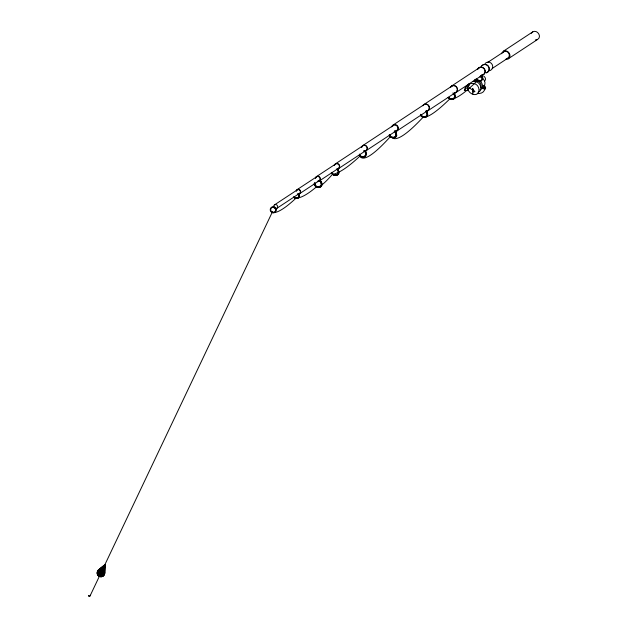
<?xml version="1.0" encoding="UTF-8"?>
<svg xmlns="http://www.w3.org/2000/svg" width="628" height="628" viewBox="0 0 628 628"><rect width="100%" height="100%" fill="white"/><g stroke="black" fill="none" stroke-linecap="round" stroke-linejoin="round"><path stroke-width="0.94" d="M104.593 572.626L104.829 564.8L98.211 570.13L97.23 571.935A4.168 3.336 16.4 0 0 98.141 574.816M97.615 571.033L104.829 564.8L104.562 573.968L103.997 575.327A4.168 3.305 41.2 0 1 100.127 576.104M469.422 84.183L468.582 83.964L465.191 87.834L468.543 88.399M472.656 89.482L472.758 88.43L472.594 90.448A9.436 2.991 -74.7 0 0 473.127 94.349C481.048 96.555 480.569 84.403 473.795 83.61A6.319 5 41.2 0 0 467.687 87.394A6.319 5 41.2 0 0 473.127 94.365M314.761 182.748L315.272 185.236A3.611 3.352 45.2 0 0 317.391 186.83L318.341 186.909M314.856 182.685L315.366 185.166A3.611 3.352 45.2 0 0 317.478 186.759M322.023 183.816L321.866 184.875A3.784 3.525 45.2 0 1 320.217 187.144C317.642 188.526 314.283 186.39 314.094 183.564M366.438 154.614L365.834 151.67A4.286 3.98 45.2 0 0 365.151 150.846M427.126 114.484L426.616 111.996A3.611 3.352 45.2 0 0 426.043 111.305M455.221 96.948L454.617 93.996A4.286 3.98 45.2 0 0 453.934 93.172M482.202 78.5L482.257 77.668M99.122 569.886L104.829 564.8L104.562 573.968L102.568 574.62L99.883 573.764L98.078 571.904L97.937 570.64L104.829 564.8L104.06 574.345L103.494 575.719A4.168 3.046 62.9 0 1 100.04 576.166M104.593 567.681L104.829 564.8L97.89 571.245L97.183 572.555A4.168 3.14 -6.6 0 0 98.117 575.099M274.216 207.279L274.813 207.46M100.873 568.803L104.829 564.8L102.796 575.947A4.168 2.583 79.6 0 1 99.93 576.198M99.507 576.143L99.491 576.535L104.829 564.8L104.845 573.458L104.287 574.808A4.168 3.336 16.4 0 1 102.529 575.962M104.499 566.535L104.829 564.8L97.379 573.231A4.168 2.732 -24.6 0 0 98.211 575.413M467.97 86.06A9.451 5.542 20.8 0 0 472.594 89.914L472.468 89.835M98.745 575.837A4.168 2.135 -38.3 0 1 97.803 573.913L104.829 564.8L101.964 576.002A4.168 1.939 -87.6 0 1 99.797 576.214M103.769 566.173L104.829 564.8L101.045 575.868A4.168 1.17 -77.1 0 1 99.656 576.19M97.678 570.938L97.521 571.409A4.168 3.305 41.2 0 0 97.709 573.537M98.031 571.025L99.397 569.525M501.403 53.757L503.303 51.268L532.764 31.855C537.301 29.28 542.309 36.809 537.49 39.509L508.028 58.922L505.878 59.377M472.609 89.985L473.12 90.927A9.467 5.079 75.8 0 0 473.912 92.237L472.413 90.197M88.611 595.446L88.995 595.878C87.881 594.316 89.035 597.809 89.906 596.231L99.577 575.852M104.02 566.503L272.309 212.091M465.191 87.834L464.312 90.369L468.402 90.636M464.751 90.534L465.795 88.32M483.238 88.791L483.764 87.684L482.469 86.9L481.943 88.006L483.238 88.791L484.989 86.287L483.693 85.502L482.053 87.991M484.989 86.287L483.505 88.375L484.8 89.152L485.413 88.454L485.648 87.959L484.353 87.182L484.125 87.669L485.413 88.454M484.8 89.152L485.648 87.959M103.895 566.495L104.829 564.8L98.431 574.557A4.168 1.397 -49.3 0 0 98.941 576.041M104.829 564.8L99.224 575.13A4.168 0.557 -58.8 0 0 99.185 576.214M480.577 87.669C482.39 85.125 480.082 81.664 477.382 80.965A4.482 3.548 41.2 0 0 474.415 81.287M104.46 574L104.695 572.187M90.361 595.265L90.126 595.76M531.249 33.339L532.764 31.855M484.58 80.926C486.339 79.732 485.381 77.048 483.748 76.216M483.89 86.067C486.818 82.865 483.607 77.786 479.918 76.899M508.028 58.922C512.848 56.222 507.84 48.694 503.303 51.268M451.799 85.887L479.282 67.785M424.088 104.405L451.948 86.052M487.72 62.4L503.389 52.077M393.261 124.917L424.175 104.554M362.866 145.523L393.395 125.404M335.485 163.806L362.968 145.704M316.528 176.586L335.611 164.01M297.225 189.57L316.693 176.751M274.609 204.814L297.319 189.852M276.697 208.418A2.088 1.994 56.6 0 0 276.626 204.861A2.088 1.994 56.6 0 0 273.635 206.565A2.088 1.994 56.6 0 0 276.697 208.418L299.415 193.463M299.509 193.738L318.969 180.911M319.134 181.084L338.217 168.508M338.335 168.72L365.81 150.618M365.92 150.798L396.449 130.687M396.582 131.173L427.495 110.811M427.582 110.96L455.441 92.606M492.266 68.436L507.934 58.114M455.59 92.771L483.065 74.669M479.886 89.812C485.004 87.865 481.896 80.455 477.461 79.701A5.966 4.726 41.2 0 0 474.69 79.63M478.222 92.206C483.615 90.118 480.318 82.307 475.639 81.507A6.319 5 41.2 0 0 472.711 81.428M472.751 90.511L472.829 90.856M480.812 80.415L474.831 81.632M481.158 80.957L478.128 81.287L475.616 79.395M452.45 98.965L453.314 98.604A3.187 2.967 45.2 0 0 454.711 96.696M452.655 99.562L453.667 99.145A3.784 3.525 45.2 0 0 455.316 96.877L454.711 93.933A4.286 3.98 45.2 0 0 454.028 93.101M425.729 116.392L424.026 116.832M393.882 137.336L394.745 136.975A3.187 2.967 45.2 0 0 396.142 135.059L395.624 132.579A3.611 3.352 45.2 0 0 394.337 131.338M364.782 156.882L361.752 157.22L359.24 155.328M336.074 174.898L336.938 174.537A3.187 2.967 45.2 0 0 338.335 172.621M336.278 175.495L337.291 175.079A3.784 3.525 45.2 0 0 338.939 172.81M319.095 186.901L319.864 186.61A3.187 2.967 45.2 0 0 321.261 184.695L320.845 182.144A3.611 3.352 45.2 0 0 318.726 180.55M537.49 39.509L535.346 39.964M480.247 81.302L478.214 81.224A4.286 3.98 45.2 0 1 475.71 79.324M451.611 99.043L452.545 98.902M452.749 99.499L450.629 99.483L448.117 97.583M424.96 116.69L423.162 116.682A3.611 3.352 45.2 0 1 421.043 115.089L420.658 114.288M425.164 117.279L423.139 117.201A4.286 3.98 45.2 0 1 420.627 115.301M393.976 137.265L392.178 137.265M394.18 137.862L391.087 137.422L389.093 135.004M393.081 138.019L395.091 137.516A3.784 3.525 45.2 0 0 396.747 135.24L396.142 132.296M362.725 156.78L364.342 156.411A3.187 2.967 45.2 0 0 365.739 154.504L365.229 152.015A3.611 3.352 45.2 0 0 363.934 150.783M363.871 157.236L361.838 157.149A4.286 3.98 45.2 0 1 359.334 155.257M335.234 174.977L336.168 174.827M336.373 175.424L333.28 174.984L331.286 172.567M318.247 186.979L319.958 186.54A3.187 2.967 45.2 0 0 321.355 184.624M479.195 80.784L478.332 80.643A3.611 3.352 45.2 0 1 476.22 79.042M478.238 80.706L480.718 80.486A3.187 2.967 45.2 0 0 482.116 78.571L481.692 76.019M451.697 98.981L450.747 98.902A3.611 3.352 45.2 0 1 448.627 97.301M451.744 99.585L450.723 99.412A4.286 3.98 45.2 0 1 448.211 97.521M420.532 115.371A4.286 3.98 45.2 0 0 423.044 117.263L426.082 116.934A3.784 3.525 45.2 0 0 427.731 114.665L427.126 111.713M393.128 137.344L392.264 137.194A3.611 3.352 45.2 0 1 390.153 135.601L389.768 134.8M361.869 156.639L364.436 156.348A3.187 2.967 45.2 0 0 365.826 154.433M334.371 174.827L335.321 174.906M335.368 175.518L334.347 175.345A4.286 3.98 45.2 0 1 331.835 173.446M271.987 211.919A2.567 2.559 -7.8 0 0 275.833 209.689A2.567 2.559 -7.8 0 0 271.971 207.483A2.567 2.559 -7.8 0 0 271.987 211.919L272.615 212.217M298.284 193.557A3.046 2.92 47.7 0 1 295.592 198.534L294.226 197.757A3.046 2.92 47.7 0 1 293.731 197.129M483.741 87.881L485.036 88.658M482.21 75.737L482.72 78.751A3.784 3.525 45.2 0 1 481.064 81.02M481.99 76.883L481.605 76.09A3.611 3.352 45.2 0 0 481.032 75.391M389.674 134.871L390.059 135.672M365.315 151.952L365.881 153.593M359.459 154.174L359.844 154.975A3.611 3.352 45.2 0 0 361.956 156.568M359.365 154.245L359.75 155.045M338.335 169.858L338.845 172.873A3.784 3.525 45.2 0 1 337.197 175.141M337.731 170.212L338.115 171.004M331.961 172.37L332.345 173.163A3.611 3.352 45.2 0 0 334.465 174.765M331.867 172.433L332.259 173.234M321.724 182.874L321.261 181.932A4.286 3.98 45.2 0 0 319.723 180.456M314.392 184.499L314.856 185.448A4.286 3.98 45.2 0 0 317.368 187.34L320.304 187.081A3.784 3.525 45.2 0 0 321.96 184.805M482.783 77.754L482.116 75.807A4.286 3.98 45.2 0 0 481.433 74.983M454.664 95.927L454.107 94.278A3.611 3.352 45.2 0 0 452.812 93.038M338.908 171.884L338.241 169.929A4.286 3.98 45.2 0 0 337.566 169.105M321.929 183.878L321.355 181.861A4.286 3.98 45.2 0 0 319.817 180.385M321.308 183.855L320.751 182.214A3.611 3.352 45.2 0 0 318.632 180.613M502.73 52.744A3.776 3.603 56.6 0 1 508.806 53.317A3.776 3.603 56.6 0 1 506.199 58.797M485.051 63.569A4.451 4.247 56.6 0 1 492.195 64.488A4.451 4.247 56.6 0 1 488.914 70.823M481.04 66.788A4.451 4.247 56.6 0 1 488.089 65.807A4.451 4.247 56.6 0 1 486.567 72.864M482.014 65.673A4.263 4.066 56.6 0 1 488.521 66.694A4.263 4.066 56.6 0 1 486.135 72.793M477.563 69.041A4.263 4.066 56.6 0 1 484.706 69.206A4.263 4.066 56.6 0 1 481.26 75.431M477.884 69.135A3.933 3.752 56.6 0 1 484.196 69.009A3.933 3.752 56.6 0 1 482.147 75.015M450.402 87.237A3.933 3.752 56.6 0 1 456.721 87.111A3.933 3.752 56.6 0 1 454.672 93.117M450.614 87.308A3.713 3.54 56.6 0 1 456.58 87.276A3.713 3.54 56.6 0 1 454.57 92.913M422.754 105.661A3.713 3.54 56.6 0 1 428.979 106.046A3.713 3.54 56.6 0 1 425.776 111.337M422.895 105.747A3.54 3.383 56.6 0 1 428.838 106.124A3.54 3.383 56.6 0 1 425.768 111.172M391.629 126.934A3.54 3.383 56.6 0 1 395.577 124.65A3.54 3.383 56.6 0 1 398.333 128.567A3.54 3.383 56.6 0 1 394.855 131.535M392.335 126.479A3.046 2.912 56.6 0 1 397.446 126.605A3.046 2.912 56.6 0 1 394.981 131.056M361.524 147.313A3.046 2.912 56.6 0 1 365.096 145.272A3.046 2.912 56.6 0 1 367.254 149.001A3.046 2.912 56.6 0 1 363.683 151.042M361.72 147.368A2.842 2.708 56.6 0 1 366.297 146.222A2.842 2.708 56.6 0 1 365.158 150.885M334.245 165.47A2.842 2.708 56.6 0 1 337.338 163.516A2.842 2.708 56.6 0 1 339.654 166.569A2.842 2.708 56.6 0 1 336.969 169.065M334.708 164.929A2.598 2.481 56.6 0 1 339.065 165.031A2.598 2.481 56.6 0 1 336.961 168.822M315.389 178.109A2.598 2.481 56.6 0 1 318.435 176.374A2.598 2.481 56.6 0 1 320.272 179.553A2.598 2.481 56.6 0 1 317.226 181.296M315.609 178.117A2.379 2.269 56.6 0 1 318.239 176.547A2.379 2.269 56.6 0 1 320.123 179.153A2.379 2.269 56.6 0 1 317.815 181.17M296.149 190.936A2.379 2.269 56.6 0 1 298.975 189.421A2.379 2.269 56.6 0 1 300.584 192.372A2.379 2.269 56.6 0 1 297.758 193.887M296.408 191.077A2.088 1.994 56.6 0 1 298.677 189.64A2.088 1.994 56.6 0 1 300.38 191.878A2.088 1.994 56.6 0 1 298.41 193.714M298.41 193.44A3.046 2.92 47.7 0 1 298.276 197.93A3.046 2.92 47.7 0 1 293.857 197.019M298.512 194.295A2.567 2.457 47.7 0 1 297.711 197.734A2.567 2.457 47.7 0 1 294.257 196.784M295.592 198.534A263.305 34.697 -58.9 0 1 272.497 212.68M297.97 193.887A2.567 2.457 47.7 0 1 297.853 197.663A2.567 2.457 47.7 0 1 294.132 196.902M294.226 197.757A173.045 29.006 -57.3 0 0 316.3 186.987A159.606 16.689 -60.1 0 0 332.424 174.341A330.391 44.235 -58.8 0 0 359.923 156.152A182.976 24.5 -58.8 0 0 390.231 136.778M336.851 174.608A3.187 2.967 45.2 0 0 338.241 172.692L337.825 170.141A3.611 3.352 45.2 0 0 337.252 169.45M365.056 150.908A4.286 3.98 45.2 0 1 365.739 151.733L366.344 154.684A3.784 3.525 45.2 0 1 364.695 156.953M394.243 131.409A3.611 3.352 45.2 0 1 395.538 132.641L396.048 135.13A3.187 2.967 45.2 0 1 394.651 137.037M395.004 137.579A3.784 3.525 45.2 0 0 396.653 135.31L396.048 132.359A4.286 3.98 45.2 0 0 394.51 130.891M389.643 135.883A4.286 3.98 45.2 0 0 392.147 137.775A209.948 28.166 -58.8 0 0 423.044 117.271M425.988 117.004A3.784 3.525 45.2 0 0 427.637 114.728L427.032 111.784A4.286 3.98 45.2 0 0 426.349 110.96M423.256 116.62A3.611 3.352 45.2 0 1 421.137 115.018M425.643 116.463A3.187 2.967 45.2 0 0 427.032 114.547L426.522 112.067A3.611 3.352 45.2 0 0 425.949 111.368M423.139 117.201A255.227 28.833 -56.4 0 0 449.656 99.059A249.128 33.355 -58.8 0 0 477.154 80.863M450.841 98.832A3.611 3.352 45.2 0 1 448.722 97.238M453.228 98.675A3.187 2.967 45.2 0 0 454.617 96.759L454.201 94.216A3.611 3.352 45.2 0 0 453.628 93.517M478.238 80.706A3.611 3.352 45.2 0 1 476.126 79.112M480.271 76.451A3.14 2.488 41.2 0 1 481.386 75.768M484.942 88.634A8.627 6.829 41.2 0 1 477.256 93.305M469.359 85.439A8.627 6.829 41.2 0 1 469.234 83.909M99.075 575.766A4.168 2.732 -24.6 0 1 98.612 575.617M98.274 574.581A4.168 3.305 41.2 0 1 97.952 574.071M104.334 574.188A4.168 3.14 -6.6 0 1 103.989 574.589M103.573 574.95A4.168 3.14 -6.6 0 1 103.094 575.256M473.159 90.189L472.664 89.953L474.917 91.617L472.656 89.961L473.206 90.22M472.798 89.482L472.641 89.906L472.923 89.019L472.798 89.482M271.759 212.382A3.046 3.038 -7.8 0 0 276.32 209.728A3.046 3.038 -7.8 0 0 271.736 207.114A3.046 3.038 -7.8 0 0 271.759 212.382"/></g></svg>
